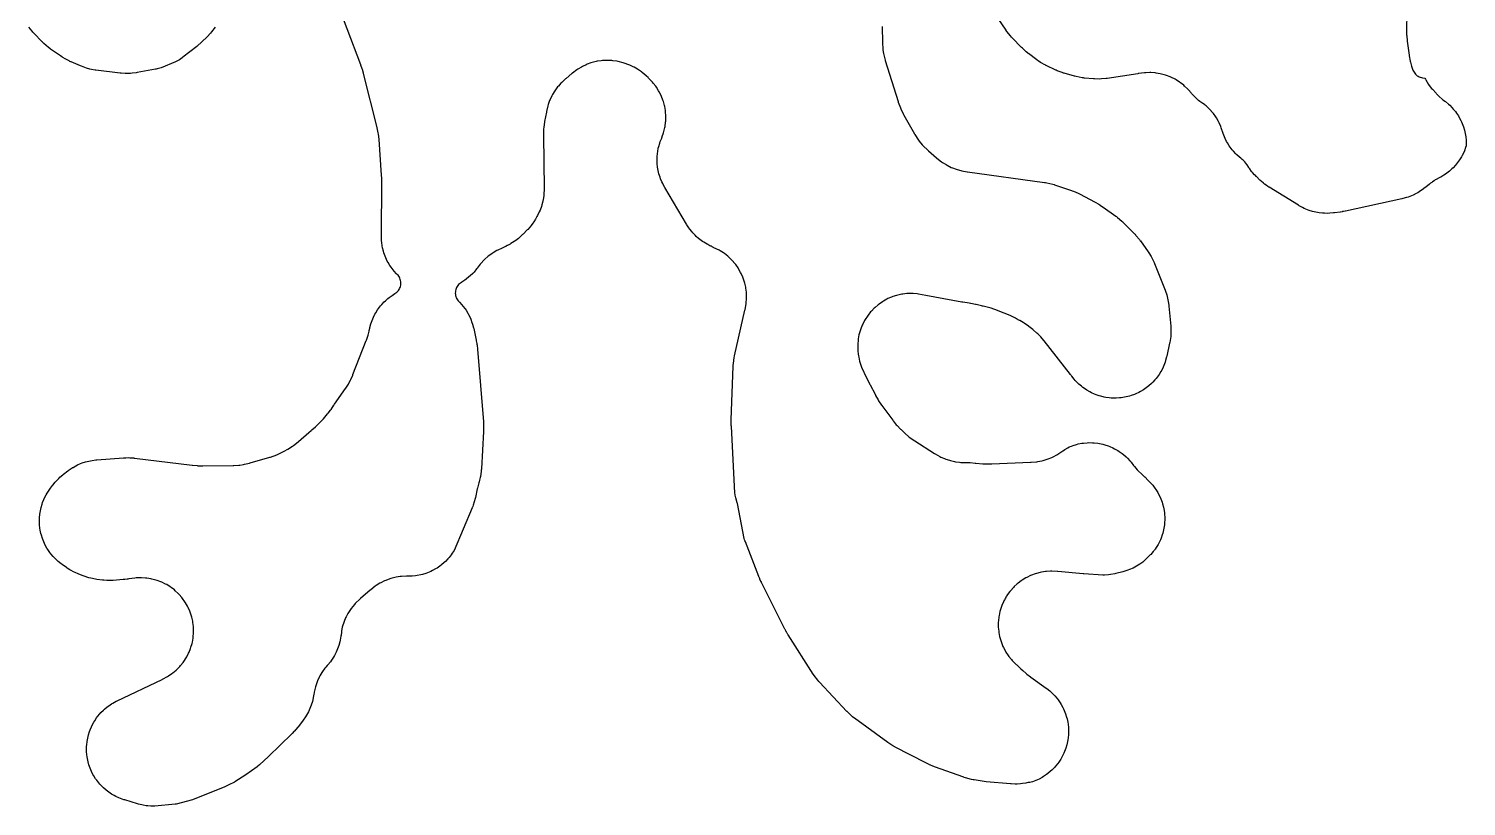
# Model space of a CAD drawing. Header units: millimetres. Extents: x 0 to 300, y 0 to 300.
# Drawn here: x 116.8 to 206.9, y 100.8 to 149.5 of the extents above; entities that cross this region are included whole.
import ezdxf

# ---------------------------------------------------------------- set-up
doc = ezdxf.new("R2010")
doc.units = ezdxf.units.MM
doc.layers.add('CUT', color=7, linetype='CONTINUOUS')

msp = doc.modelspace()

# ---------------------------------------------------------------- linework, layer by layer
at = {"layer": 'CUT'}
for points in [[(170.2881, 149.6252), (170.3009, 148.6312), (170.3023, 148.5946), (170.3233, 148.2503), (170.3313, 148.1776), (170.3699, 147.9343), (170.3848, 147.8626), (170.4713, 147.5288), (170.4813, 147.4936), (171.2752, 144.943), (171.2883, 144.9045), (171.4216, 144.5452), (171.4539, 144.4706), (171.6248, 144.1276), (171.6439, 144.0917), (172.317, 142.9047), (172.3393, 142.8678), (172.5595, 142.5261), (172.6103, 142.4563), (172.7942, 142.2317), (172.8526, 142.1682), (173.1441, 141.8849), (173.1758, 141.8557), (173.6862, 141.4131), (173.7159, 141.3886), (174.0013, 141.1654), (174.0642, 141.1211), (174.2831, 140.9831), (174.3501, 140.9454), (174.6127, 140.8148), (174.6799, 140.7854), (174.9169, 140.6948), (174.9833, 140.6729), (175.2101, 140.6094), (175.2782, 140.5937), (175.6024, 140.5344), (175.637, 140.5289), (180.4456, 139.8765), (180.463, 139.874), (180.5068, 139.8674), (180.6037, 139.8484), (180.9763, 139.7584), (181.0637, 139.7336), (181.0737, 139.7304), (181.0836, 139.7271), (182.1346, 139.3721), (182.1487, 139.3672), (182.1843, 139.3546), (182.2625, 139.3238), (182.5618, 139.1928), (182.6316, 139.1594), (182.6396, 139.1552), (182.6474, 139.1511), (183.6241, 138.6322), (183.6567, 138.6142), (183.8125, 138.5248), (183.8445, 138.5057), (183.9048, 138.4684), (183.9361, 138.4484), (184.0858, 138.349), (184.1165, 138.3279), (184.9116, 137.7617), (184.9242, 137.7526), (184.9557, 137.7295), (185.024, 137.6753), (185.2812, 137.4547), (185.3403, 137.4003), (185.3469, 137.3938), (185.3534, 137.3873), (186.0764, 136.6613), (186.0875, 136.65), (186.1153, 136.6213), (186.1747, 136.555), (186.3953, 136.2884), (186.4453, 136.2235), (186.4508, 136.2157), (186.4562, 136.208), (186.9375, 135.521), (186.9737, 135.4662), (187.1232, 135.2242), (187.1856, 135.1087), (187.3063, 134.8512), (187.3325, 134.791), (188.0023, 133.117), (188.0216, 133.0651), (188.0997, 132.8386), (188.1307, 132.7325), (188.18, 132.5264), (188.2005, 132.4177), (188.2335, 132.1804), (188.2397, 132.1255), (188.3523, 130.8704), (188.356, 130.8123), (188.3657, 130.5603), (188.3642, 130.4439), (188.35, 130.2214), (188.3366, 130.1058), (188.295, 129.8571), (188.2839, 129.7999), (188.107, 128.9979), (188.0939, 128.9447), (188.0317, 128.7157), (187.998, 128.6114), (187.9238, 128.4151), (187.8802, 128.3146), (187.7874, 128.1262), (187.7344, 128.0304), (187.624, 127.8518), (187.562, 127.7615), (187.435, 127.5943), (187.3646, 127.5104), (187.2221, 127.3562), (187.144, 127.2794), (186.9874, 127.1396), (186.9022, 127.0707), (186.7329, 126.9466), (186.6416, 126.8861), (186.4611, 126.7789), (186.3644, 126.7275), (186.1745, 126.638), (186.0732, 126.5961), (185.8756, 126.5253), (185.7708, 126.4934), (185.5673, 126.4419), (185.4599, 126.4201), (185.2524, 126.3884), (185.1434, 126.3771), (184.9338, 126.3654), (184.8243, 126.3646), (184.6145, 126.3731), (184.5054, 126.3828), (184.2974, 126.4114), (184.1897, 126.4315), (183.9855, 126.48), (183.8802, 126.5104), (183.6816, 126.5782), (183.5797, 126.6185), (183.3885, 126.7051), (183.291, 126.7551), (183.1089, 126.8596), (183.0167, 126.9187), (182.8455, 127.0403), (182.7593, 127.1079), (182.6007, 127.2453), (182.5214, 127.321), (182.3766, 127.473), (182.305, 127.5559), (182.1585, 127.7427), (182.1258, 127.7866), (182.0971, 127.827), (182.0752, 127.8564), (180.4327, 129.9513), (180.4126, 129.9758), (180.2185, 130.2033), (180.1753, 130.2498), (180.0235, 130.4002), (179.9766, 130.4429), (179.7473, 130.6349), (179.7226, 130.6547), (179.4762, 130.8442), (179.4471, 130.8655), (179.1681, 131.0596), (179.1071, 131.0979), (178.8955, 131.2172), (178.8857, 131.2221), (178.6988, 131.3344), (178.6355, 131.3684), (178.3301, 131.5145), (178.2973, 131.5293), (177.5573, 131.8413), (177.5149, 131.8577), (177.1112, 132.0001), (177.0239, 132.0252), (176.6061, 132.1184), (176.5615, 132.127), (176.5031, 132.1364), (176.1601, 132.223), (176.1291, 132.2301), (175.8353, 132.2913), (175.8163, 132.2944), (175.8069, 132.2968), (175.7258, 132.3127), (175.3401, 132.3665), (175.2991, 132.3711), (175.2724, 132.3733), (173.0267, 132.7909), (173.0189, 132.7923), (172.553, 132.8801), (172.4777, 132.8904), (172.2305, 132.9118), (172.1559, 132.9145), (171.9043, 132.9114), (171.8297, 132.9069), (171.5796, 132.8791), (171.5058, 132.8672), (171.2597, 132.815), (171.1874, 132.7959), (170.9476, 132.7198), (170.8776, 132.6938), (170.6463, 132.5945), (170.5792, 132.5617), (170.3588, 132.4402), (170.2953, 132.4009), (170.0879, 132.2584), (170.0285, 132.2131), (169.8361, 132.0508), (169.7815, 131.9999), (169.6059, 131.8196), (169.5565, 131.7636), (169.3996, 131.5669), (169.3559, 131.5063), (169.219, 131.2951), (169.1815, 131.2305), (169.066, 131.0069), (169.035, 130.9389), (168.942, 130.7051), (168.9178, 130.6344), (168.8483, 130.3926), (168.8312, 130.3199), (168.7856, 130.0724), (168.7758, 129.9983), (168.7548, 129.7476), (168.7522, 129.6729), (168.7559, 129.4213), (168.7607, 129.3467), (168.7891, 129.0967), (168.7969, 129.049), (168.8019, 129.0071), (168.8144, 128.9335), (168.8686, 128.6878), (168.8882, 128.6158), (168.9662, 128.3766), (168.9928, 128.3068), (169.1344, 127.9844), (169.1502, 127.9505), (169.5173, 127.2147), (169.5293, 127.1915), (169.6697, 126.9328), (169.6961, 126.8879), (169.7034, 126.8763), (169.8559, 126.5665), (169.8716, 126.5363), (170.0261, 126.2548), (170.0616, 126.1967), (170.2406, 125.9302), (170.2603, 125.9024), (170.9413, 124.9811), (170.9624, 124.9539), (171.1671, 124.7018), (171.2129, 124.6503), (171.4395, 124.4178), (171.4641, 124.3937), (171.6805, 124.1909), (171.707, 124.1671), (171.9622, 123.9495), (172.0185, 123.9059), (172.2929, 123.7131), (172.3225, 123.6934), (173.5658, 122.904), (173.5974, 122.885), (173.8998, 122.713), (173.9656, 122.6797), (174.1925, 122.5783), (174.2613, 122.5516), (174.4969, 122.4727), (174.568, 122.4527), (174.8102, 122.3971), (174.8828, 122.3841), (175.1293, 122.3522), (175.2028, 122.3463), (175.5505, 122.3353), (175.5873, 122.335), (175.7422, 122.3377), (175.8022, 122.3281), (176.1169, 122.2922), (176.1504, 122.2892), (176.5841, 122.2591), (176.605, 122.2579), (176.8414, 122.2481), (176.8833, 122.2475), (177.1198, 122.2506), (177.1408, 122.2512), (179.5687, 122.3506), (179.6067, 122.3531), (179.9635, 122.3856), (180.0388, 122.3963), (180.2902, 122.4449), (180.364, 122.4631), (180.6092, 122.5365), (180.6808, 122.5619), (180.9175, 122.6595), (180.9863, 122.692), (181.212, 122.8127), (181.2772, 122.8519), (181.6009, 123.0692), (181.6332, 123.0922), (181.6353, 123.0937), (181.7257, 123.155), (181.9043, 123.2638), (181.9931, 123.3123), (182.1315, 123.3695), (182.2397, 123.408), (182.4505, 123.4712), (182.562, 123.4986), (182.7781, 123.5402), (182.8918, 123.5562), (183.111, 123.5759), (183.2258, 123.5804), (183.4458, 123.5779), (183.5605, 123.5709), (183.7791, 123.5462), (183.8925, 123.5277), (184.1076, 123.4812), (184.2185, 123.4513), (184.4278, 123.3834), (184.5351, 123.3425), (184.7365, 123.2539), (184.8392, 123.2024), (185.0307, 123.0939), (185.1276, 123.0324), (185.3072, 122.9052), (185.3975, 122.8342), (185.5634, 122.6896), (185.646, 122.6099), (185.7965, 122.4493), (185.8708, 122.3617), (186.0267, 122.1576), (186.0322, 122.1503), (186.0593, 122.1142), (186.0869, 122.0796), (186.2496, 121.8874), (186.3019, 121.8316), (186.5616, 121.5811), (186.5755, 121.568), (186.5786, 121.5651), (186.5882, 121.5565), (186.595, 121.5505), (186.6609, 121.4911), (186.6823, 121.4713), (186.7156, 121.4397), (186.723, 121.4326), (186.9448, 121.2183), (186.9846, 121.1779), (187.1525, 120.9988), (187.2257, 120.9123), (187.3577, 120.74), (187.422, 120.6467), (187.5363, 120.462), (187.591, 120.3628), (187.6863, 120.1678), (187.731, 120.0636), (187.8064, 119.86), (187.8405, 119.752), (187.8954, 119.5419), (187.9186, 119.431), (187.9523, 119.2165), (187.9644, 119.1039), (187.9767, 118.8871), (187.9775, 118.7738), (187.9682, 118.5569), (187.9577, 118.4441), (187.9269, 118.2291), (187.9053, 118.1179), (187.8534, 117.9071), (187.8208, 117.7986), (187.7482, 117.594), (187.705, 117.4892), (187.6124, 117.2928), (187.559, 117.1929), (187.4474, 117.0067), (187.3844, 116.9125), (187.3662, 116.888), (187.3302, 116.8412), (187.26, 116.7585), (187.0995, 116.5866), (187.0615, 116.5479), (186.732, 116.2271), (186.6927, 116.1906), (186.5961, 116.105), (186.4114, 115.9708), (186.308, 115.9039), (186.1033, 115.7865), (185.9933, 115.7311), (185.7771, 115.6366), (185.6618, 115.5934), (185.4072, 115.5134), (185.348, 115.4966), (184.9196, 115.3871), (184.8564, 115.3729), (184.5807, 115.3189), (184.4523, 115.3013), (184.2047, 115.2816), (184.0942, 115.2791), (182.9055, 115.3684), (182.8918, 115.3695), (182.8652, 115.3715), (182.8624, 115.3717), (181.2908, 115.5155), (181.2535, 115.518), (180.902, 115.5328), (180.8273, 115.5323), (180.5764, 115.5182), (180.5021, 115.5103), (180.2537, 115.4717), (180.1807, 115.4566), (179.9373, 115.3938), (179.866, 115.3716), (179.6299, 115.2852), (179.5612, 115.2562), (179.3347, 115.147), (179.2692, 115.1114), (179.0545, 114.9806), (178.9928, 114.9386), (178.792, 114.7874), (178.7346, 114.7396), (178.5496, 114.5695), (178.4973, 114.5163), (178.3299, 114.3288), (178.283, 114.2707), (178.1347, 114.0677), (178.0937, 114.0053), (178.0746, 113.9729), (178.073, 113.9705), (178.0333, 113.9066), (177.9962, 113.8397), (177.9662, 113.7887), (177.9353, 113.73), (177.9103, 113.6848), (177.8771, 113.6173), (177.7766, 113.3845), (177.7503, 113.314), (177.6734, 113.0724), (177.6541, 112.9996), (177.6015, 112.7516), (177.5895, 112.6773), (177.5616, 112.4253), (177.5571, 112.3501), (177.5543, 112.0966), (177.5572, 112.0214), (177.5795, 111.7688), (177.5899, 111.6943), (177.637, 111.4451), (177.6547, 111.372), (177.7263, 111.1287), (177.7511, 111.0577), (177.8464, 110.8227), (177.8781, 110.7545), (177.9962, 110.5301), (178.0345, 110.4653), (178.1742, 110.2537), (178.2187, 110.193), (178.3787, 109.9963), (178.429, 109.9403), (178.679, 109.6884), (178.7061, 109.6624), (178.9458, 109.4437), (178.9619, 109.4295), (179.0856, 109.3228), (179.096, 109.313), (179.3024, 109.1253), (179.3477, 109.0872), (179.5681, 108.9161), (179.5918, 108.8984), (180.5434, 108.2171), (180.5884, 108.1832), (180.7796, 108.0315), (180.8643, 107.9572), (181.0194, 107.8069), (181.0963, 107.7246), (181.2357, 107.5598), (181.3042, 107.4703), (181.4267, 107.2925), (181.486, 107.1967), (181.5903, 107.0077), (181.6398, 106.9065), (181.725, 106.7081), (181.7643, 106.6025), (181.8294, 106.3967), (181.8581, 106.2877), (181.9026, 106.0765), (181.9204, 105.9652), (181.9438, 105.7506), (181.9505, 105.6381), (181.9527, 105.4222), (181.9482, 105.3097), (181.9291, 105.0946), (181.9135, 104.983), (181.8732, 104.7709), (181.8467, 104.6614), (181.7857, 104.4543), (181.7485, 104.348), (181.6673, 104.1479), (181.6198, 104.0458), (181.5192, 103.8547), (181.4619, 103.7577), (181.343, 103.5776), (181.2763, 103.4867), (181.1402, 103.3191), (181.0649, 103.2353), (180.9129, 103.082), (180.8297, 103.006), (180.6633, 102.8685), (180.573, 102.8011), (180.3938, 102.6807), (180.2973, 102.6225), (180.1071, 102.5204), (180.0053, 102.472), (179.806, 102.3892), (179.6999, 102.3511), (179.538, 102.3019), (179.4909, 102.3029), (179.4195, 102.2977), (179.349, 102.2858), (179.2784, 102.2704), (179.063, 102.2348), (178.9498, 102.2218), (178.7318, 102.2078), (178.6179, 102.2062), (178.3711, 102.2151), (178.3142, 102.2186), (176.7985, 102.3492), (176.0354, 102.4675), (176.0179, 102.4703), (175.9739, 102.4778), (175.8768, 102.4988), (175.5033, 102.5968), (175.4158, 102.6235), (175.4059, 102.627), (175.396, 102.6305), (173.5609, 103.292), (173.5257, 103.3054), (173.3566, 103.3728), (173.3218, 103.3873), (173.2559, 103.4161), (173.2216, 103.4317), (173.0573, 103.5101), (173.0236, 103.5269), (171.1011, 104.5234), (171.0838, 104.5325), (171.0291, 104.5621), (170.9563, 104.605), (170.6914, 104.7746), (170.6361, 104.8124), (168.5575, 106.3223), (168.5433, 106.3328), (168.5076, 106.3595), (168.4316, 106.4219), (168.1477, 106.676), (168.0829, 106.7388), (168.0756, 106.7464), (168.0685, 106.7539), (166.3565, 108.5827), (166.345, 108.5952), (166.3162, 108.6269), (166.2551, 108.7001), (166.0297, 108.9942), (165.979, 109.066), (165.9734, 109.0745), (165.968, 109.0829), (164.3891, 111.5576), (164.3789, 111.5738), (164.3316, 111.6509), (164.3164, 111.6763), (164.2929, 111.7168), (164.2877, 111.726), (164.2567, 111.7806), (164.2474, 111.7973), (164.2041, 111.8767), (164.1903, 111.9029), (164.1689, 111.9446), (164.1642, 111.954), (162.7287, 114.8235), (162.7212, 114.8386), (162.6867, 114.9103), (162.6756, 114.934), (162.6586, 114.9715), (162.6548, 114.9799), (162.6323, 115.0305), (162.6256, 115.0459), (162.5944, 115.1191), (162.5844, 115.1433), (162.5691, 115.1815), (162.5657, 115.1901), (161.7172, 117.3633), (161.7119, 117.3771), (161.6988, 117.412), (161.6725, 117.4907), (161.644, 117.5874), (161.2186, 119.7682), (161.2109, 119.8033), (161.1304, 120.1324), (161.11, 120.2013), (161.0759, 120.2994), (161.0714, 120.3386), (161.0654, 120.4089), (160.8399, 124.6106), (160.8391, 124.6271), (160.8362, 124.7029), (160.8355, 124.7273), (160.8347, 124.7699), (160.8346, 124.78), (160.8341, 124.8333), (160.8341, 124.8498), (160.8345, 124.9253), (160.8349, 124.9496), (160.836, 124.9924), (160.8364, 125.0025), (160.9571, 128.373), (160.9579, 128.3902), (160.9601, 128.4337), (160.9691, 128.5302), (161.0202, 128.9033), (161.0358, 128.9912), (161.0379, 129.0013), (161.0402, 129.0113), (161.6925, 131.8835), (161.6999, 131.9202), (161.761, 132.2675), (161.7703, 132.3417), (161.7893, 132.5929), (161.7913, 132.6676), (161.7856, 132.9195), (161.7802, 132.9941), (161.7497, 133.2441), (161.737, 133.3178), (161.6821, 133.5637), (161.6623, 133.6358), (161.5835, 133.875), (161.5566, 133.9448), (161.4547, 134.1752), (161.4211, 134.242), (161.2971, 134.4613), (161.2571, 134.5245), (161.1121, 134.7304), (161.066, 134.7894), (160.9015, 134.9801), (160.8499, 135.0343), (160.6674, 135.2079), (160.6107, 135.2567), (160.4121, 135.4116), (160.3509, 135.4546), (160.1379, 135.5892), (160.0728, 135.626), (159.7536, 135.7862), (159.7282, 135.7984), (159.668, 135.8258), (159.6386, 135.8397), (159.569, 135.8739), (159.5455, 135.8858), (159.5086, 135.905), (159.5003, 135.9094), (159.3665, 135.9804), (159.3208, 136.006), (159.1257, 136.1213), (159.0382, 136.1786), (158.8757, 136.2959), (158.7938, 136.361), (158.6428, 136.4928), (158.5672, 136.5651), (158.4289, 136.7101), (158.3602, 136.7891), (158.2358, 136.9462), (158.1747, 137.0311), (158.0509, 137.2209), (158.0233, 137.2654), (156.6823, 139.543), (156.6633, 139.5766), (156.5429, 139.7979), (156.4943, 139.8985), (156.4114, 140.0947), (156.3731, 140.1992), (156.3095, 140.4027), (156.2816, 140.5104), (156.2382, 140.7192), (156.2209, 140.8291), (156.1981, 141.0411), (156.1916, 141.1521), (156.1896, 141.3653), (156.194, 141.4765), (156.2127, 141.6889), (156.2279, 141.7991), (156.2673, 142.0087), (156.2932, 142.1169), (156.3528, 142.3216), (156.3891, 142.4268), (156.4788, 142.6506), (156.4876, 142.671), (156.495, 142.6889), (156.5027, 142.7083), (156.5159, 142.7438), (156.5987, 142.9853), (156.6196, 143.0581), (156.6779, 143.3065), (156.6915, 143.3811), (156.7248, 143.6341), (156.7309, 143.7096), (156.7389, 143.9647), (156.7374, 144.0404), (156.7199, 144.295), (156.711, 144.3703), (156.6682, 144.6219), (156.6518, 144.6958), (156.5841, 144.9419), (156.5604, 145.0139), (156.4687, 145.252), (156.4379, 145.3212), (156.3229, 145.549), (156.2854, 145.6149), (156.1482, 145.8301), (156.1044, 145.8919), (155.9465, 146.0924), (155.8967, 146.1495), (155.6489, 146.4067), (155.6219, 146.4333), (155.5361, 146.514), (155.5102, 146.5371), (155.2618, 146.75), (155.2071, 146.7927), (155.0165, 146.928), (154.9581, 146.9655), (154.7559, 147.0828), (154.6944, 147.1149), (154.4824, 147.2133), (154.4182, 147.2396), (154.1388, 147.3394), (154.0695, 147.3605), (153.7522, 147.4408), (153.6783, 147.4556), (153.4272, 147.4932), (153.3522, 147.5007), (153.0986, 147.5132), (153.0232, 147.5132), (152.7696, 147.5006), (152.6946, 147.4931), (152.4435, 147.4554), (152.3696, 147.4405), (152.1235, 147.3782), (152.0514, 147.356), (151.8127, 147.2696), (151.7432, 147.2404), (151.5142, 147.1308), (151.4479, 147.0949), (151.2309, 146.963), (151.1685, 146.9208), (150.8846, 146.7071), (150.855, 146.6837), (150.4918, 146.381), (150.4652, 146.3578), (150.2195, 146.1329), (150.1697, 146.0828), (150.0098, 145.9065), (149.9648, 145.8521), (149.8276, 145.6691), (149.7861, 145.6078), (149.6406, 145.3685), (149.6033, 145.2993), (149.4909, 145.0623), (149.4611, 144.99), (149.3733, 144.7417), (149.3511, 144.6668), (149.2646, 144.3084), (149.2564, 144.2702), (149.1477, 143.691), (149.1417, 143.6538), (149.0936, 143.3021), (149.0871, 143.227), (149.0741, 142.8723), (149.0736, 142.8347), (149.1165, 139.4793), (149.1157, 139.4192), (149.1053, 139.1587), (149.0941, 139.0389), (149.0607, 138.8108), (149.037, 138.6929), (148.9796, 138.4696), (148.9436, 138.3548), (148.8631, 138.1388), (148.8152, 138.0284), (148.6989, 137.7951), (148.6706, 137.742), (148.5993, 137.6161), (148.5744, 137.5743), (148.4628, 137.3954), (148.4078, 137.3151), (148.2959, 137.1659), (148.2342, 137.0906), (148.0938, 136.9333), (148.0606, 136.8977), (147.8094, 136.6395), (147.7695, 136.6004), (147.5923, 136.4352), (147.5068, 136.3631), (147.3365, 136.2331), (147.2445, 136.1697), (147.0384, 136.0423), (146.9902, 136.014), (146.8231, 135.9217), (146.8085, 135.9138), (146.7414, 135.878), (146.7197, 135.8666), (146.6975, 135.8554), (146.6553, 135.8351), (146.6499, 135.8327), (146.6219, 135.8192), (146.5397, 135.7776), (146.4901, 135.754), (146.2204, 135.6334), (146.1521, 135.5987), (145.9282, 135.4701), (145.8637, 135.4286), (145.6539, 135.2782), (145.5939, 135.2304), (145.4004, 135.0596), (145.3455, 135.006), (145.1701, 134.8166), (145.121, 134.7578), (144.9241, 134.4966), (144.8886, 134.452), (144.7302, 134.2624), (144.6528, 134.1786), (144.4967, 134.0258), (144.4113, 133.9502), (144.2407, 133.8137), (144.1481, 133.747), (143.9647, 133.6283), (143.9357, 133.6115), (143.8739, 133.5716), (143.8163, 133.526), (143.7633, 133.475), (143.7155, 133.4191), (143.6733, 133.3589), (143.6372, 133.2949), (143.6074, 133.2277), (143.5842, 133.1579), (143.5679, 133.0862), (143.5586, 133.0133), (143.5564, 132.9398), (143.5613, 132.8664), (143.5732, 132.7939), (143.5921, 132.7228), (143.6178, 132.654), (143.6501, 132.5879), (143.6885, 132.5252), (143.7328, 132.4666), (143.7826, 132.4125), (143.8232, 132.3725), (143.9663, 132.217), (144.037, 132.1324), (144.1644, 131.9638), (144.2265, 131.8727), (144.3371, 131.6926), (144.3901, 131.596), (144.4827, 131.4061), (144.5262, 131.3047), (144.6, 131.1067), (144.6335, 131.0017), (144.695, 130.7708), (144.7079, 130.7171), (144.8622, 129.999), (144.8694, 129.9626), (144.9014, 129.7859), (144.9074, 129.7493), (144.9178, 129.6792), (144.9226, 129.6423), (144.943, 129.464), (144.9466, 129.4271), (145.3169, 124.8859), (145.3195, 124.8464), (145.3284, 124.6552), (145.3295, 124.6157), (145.3304, 124.5401), (145.3302, 124.5005), (145.3258, 124.3092), (145.3243, 124.2697), (145.1904, 121.9483), (145.1891, 121.9287), (145.1845, 121.8663), (145.175, 121.7823), (145.1282, 121.4706), (145.1163, 121.4046), (145.0801, 121.2327), (145.0427, 121.1286), (145.0216, 121.0597), (144.9377, 120.7304), (144.9296, 120.6953), (144.8186, 120.1537), (144.8148, 120.1358), (144.8028, 120.0816), (144.6758, 119.6584), (144.6503, 119.5879), (144.6315, 119.5395), (144.6191, 119.5094), (144.6149, 119.4993), (143.4807, 116.8309), (143.3661, 116.6518), (143.2997, 116.5587), (143.1637, 116.387), (143.0883, 116.301), (142.9358, 116.1438), (142.8521, 116.0658), (142.6846, 115.9246), (142.5936, 115.8554), (142.4128, 115.7317), (142.3153, 115.672), (142.123, 115.5671), (142.02, 115.5174), (141.8182, 115.4322), (141.7107, 115.3931), (141.5014, 115.3286), (141.3905, 115.3005), (141.1758, 115.2573), (141.0627, 115.2404), (140.8447, 115.219), (140.7305, 115.2135), (140.5293, 115.2139), (140.4902, 115.213), (140.1836, 115.1979), (140.1067, 115.1901), (139.8493, 115.1509), (139.7736, 115.1354), (139.5215, 115.0703), (139.4477, 115.0472), (139.2036, 114.9568), (139.1325, 114.9263), (138.8988, 114.8115), (138.8313, 114.774), (138.6104, 114.6361), (138.547, 114.5919), (138.2591, 114.3685), (138.2292, 114.344), (137.6269, 113.8256), (137.5942, 113.7957), (137.2945, 113.5056), (137.2346, 113.4404), (137.0306, 113.1909), (136.9836, 113.1268), (136.8635, 112.9437), (136.8273, 112.8825), (136.7158, 112.6721), (136.6856, 112.608), (136.594, 112.3875), (136.5699, 112.3209), (136.4992, 112.0928), (136.4814, 112.0242), (136.4323, 111.7906), (136.421, 111.7207), (136.399, 111.529), (136.3908, 111.4704), (136.3485, 111.2177), (136.3229, 111.1023), (136.2626, 110.8839), (136.2252, 110.7717), (136.1425, 110.5607), (136.0937, 110.453), (135.9896, 110.2517), (135.9299, 110.1496), (135.8055, 109.9602), (135.7355, 109.8649), (135.5734, 109.6665), (135.5348, 109.6216), (135.4434, 109.5208), (135.3952, 109.4621), (135.2432, 109.2566), (135.2011, 109.1934), (135.0704, 108.9737), (135.0348, 108.9066), (134.9266, 108.675), (134.8979, 108.6047), (134.8134, 108.3634), (134.7919, 108.2907), (134.7318, 108.0422), (134.7176, 107.9676), (134.6946, 107.8012), (134.6849, 107.7419), (134.6357, 107.4864), (134.6068, 107.3699), (134.5398, 107.1497), (134.4988, 107.0369), (134.4091, 106.825), (134.3564, 106.7171), (134.2448, 106.5158), (134.1811, 106.414), (134.0317, 106.201), (133.9959, 106.1528), (133.7144, 105.7933), (133.6903, 105.7636), (133.5718, 105.6224), (133.5468, 105.5935), (133.4982, 105.5394), (133.4722, 105.5114), (133.3446, 105.3784), (133.3177, 105.3513), (131.865, 103.9357), (131.2939, 103.41), (131.1928, 103.3278), (131.1402, 103.2876), (130.4479, 102.789), (129.7435, 102.3416), (129.7292, 102.3327), (129.693, 102.3104), (129.6104, 102.2642), (129.5031, 102.21), (129.118, 102.0277), (127.1058, 101.2174), (126.0835, 100.9541), (126.0658, 100.9497), (126.0109, 100.9365), (124.7335, 100.818), (124.5913, 100.8165), (124.4925, 100.8198), (124.3036, 100.8342), (124.2055, 100.846), (124.0186, 100.8768), (123.9218, 100.897), (123.7143, 100.95), (123.6666, 100.9632), (122.8544, 101.2084), (122.8035, 101.2251), (122.5847, 101.3026), (122.4855, 101.343), (122.2992, 101.4294), (122.2043, 101.479), (122.027, 101.5825), (121.9371, 101.6408), (121.7707, 101.7601), (121.6859, 101.8273), (121.5252, 101.9674), (121.4458, 102.0438), (121.3012, 102.1969), (121.2297, 102.2804), (121.1005, 102.4468), (121.0373, 102.5368), (120.9248, 102.7149), (120.8706, 102.8105), (120.7757, 102.9986), (120.7309, 103.099), (120.6546, 103.2954), (120.6198, 103.3997), (120.5627, 103.6025), (120.5381, 103.7096), (120.5009, 103.917), (120.4867, 104.026), (120.4696, 104.236), (120.466, 104.3459), (120.4692, 104.5565), (120.4762, 104.6663), (120.4997, 104.8756), (120.5172, 104.9842), (120.5608, 105.1903), (120.5887, 105.2966), (120.6519, 105.4976), (120.6899, 105.6008), (120.7722, 105.7947), (120.82, 105.8937), (120.9206, 106.0788), (120.9777, 106.1728), (121.0956, 106.3473), (121.1615, 106.4353), (121.2958, 106.5977), (121.3698, 106.679), (121.5191, 106.8276), (121.6006, 106.9014), (121.7635, 107.035), (121.8518, 107.1006), (122.0268, 107.2178), (122.121, 107.2746), (122.3307, 107.3875), (122.3797, 107.4124), (125.1921, 108.7561), (125.2259, 108.7733), (125.54, 108.9431), (125.6047, 108.9824), (125.8159, 109.1254), (125.8764, 109.1709), (126.0723, 109.3342), (126.128, 109.3855), (126.3067, 109.5675), (126.357, 109.6242), (126.5166, 109.823), (126.5611, 109.8844), (126.7002, 110.0982), (126.7382, 110.1636), (126.8554, 110.3902), (126.8868, 110.4591), (126.9808, 110.6962), (127.0052, 110.7679), (127.0751, 111.0131), (127.0922, 111.0869), (127.1374, 111.3379), (127.1471, 111.413), (127.1671, 111.6673), (127.1693, 111.743), (127.1639, 111.998), (127.1585, 112.0735), (127.1277, 112.3267), (127.1149, 112.4013), (127.0591, 112.6502), (127.0388, 112.7232), (126.9586, 112.9653), (126.9312, 113.0359), (126.8272, 113.2688), (126.7929, 113.3363), (126.6663, 113.5577), (126.6254, 113.6215), (126.4774, 113.8292), (126.4304, 113.8886), (126.2625, 114.0805), (126.2098, 114.1349), (126.0236, 114.3092), (125.9658, 114.3581), (125.7631, 114.513), (125.7007, 114.5559), (125.4837, 114.6898), (125.4173, 114.7263), (125.188, 114.838), (125.1184, 114.8677), (124.8791, 114.956), (124.8068, 114.9786), (124.5599, 115.0427), (124.4858, 115.058), (124.2337, 115.0972), (124.1584, 115.1051), (123.9037, 115.1189), (123.828, 115.1193), (123.5732, 115.1078), (123.4978, 115.1006), (123.1199, 115.0454), (123.0598, 115.0383), (123.0435, 115.0368), (123.0065, 115.0325), (122.8606, 115.0118), (122.7921, 115.0042), (122.7782, 115.003), (122.7692, 115.0024), (122.1423, 114.9569), (122.124, 114.9557), (122.0567, 114.9519), (121.9964, 114.9501), (121.8189, 114.9495), (121.7336, 114.9524), (121.5548, 114.9652), (121.5034, 114.97), (121.4712, 114.9738), (121.4604, 114.9751), (121.1056, 115.0202), (121.0371, 115.031), (120.7421, 115.0869), (120.6078, 115.1209), (120.3218, 115.2121), (120.2564, 115.2352), (119.9759, 115.3439), (119.9322, 115.3618), (119.7447, 115.4436), (119.6597, 115.4849), (119.5004, 115.5707), (119.4192, 115.6189), (119.2477, 115.7305), (119.2086, 115.757), (118.9321, 115.9538), (118.8867, 115.9878), (118.6936, 116.1401), (118.6082, 116.2148), (118.4517, 116.3658), (118.3741, 116.4486), (118.2334, 116.6145), (118.1644, 116.7046), (118.0409, 116.8836), (117.9812, 116.9801), (117.8761, 117.1705), (117.8263, 117.2724), (117.7407, 117.4723), (117.7013, 117.5788), (117.636, 117.7862), (117.6073, 117.896), (117.563, 118.1089), (117.5454, 118.221), (117.5225, 118.4373), (117.5161, 118.5506), (117.5148, 118.7691), (117.5195, 118.8804), (117.5393, 119.0954), (117.5549, 119.2058), (117.5948, 119.4139), (117.6209, 119.5215), (117.681, 119.7251), (117.7174, 119.8297), (117.7969, 120.0265), (117.8434, 120.127), (117.9416, 120.3152), (117.9976, 120.4108), (118.1288, 120.6117), (118.1602, 120.6574), (118.3237, 120.883), (118.3568, 120.9265), (118.5048, 121.1114), (118.5772, 121.1934), (118.7231, 121.3436), (118.803, 121.4183), (118.9836, 121.5716), (119.0261, 121.606), (119.2849, 121.8052), (119.3294, 121.8377), (119.3803, 121.8731), (119.5128, 121.9581), (119.5732, 122.0011), (119.5908, 122.0149), (119.6186, 122.0324), (119.8027, 122.1355), (119.9013, 122.1847), (120.0945, 122.2696), (120.1974, 122.309), (120.3979, 122.3749), (120.504, 122.4042), (120.71, 122.4505), (120.8185, 122.4694), (121.0552, 122.4989), (121.1101, 122.5044), (122.7787, 122.6313), (122.7969, 122.6325), (122.8642, 122.6365), (122.9244, 122.6385), (123.1019, 122.6398), (123.1872, 122.6372), (123.3659, 122.625), (123.4174, 122.6203), (123.4496, 122.6166), (123.4603, 122.6154), (127.0749, 122.1691), (127.1003, 122.1664), (127.3882, 122.1407), (127.4392, 122.1378), (127.7281, 122.1315), (127.7537, 122.1314), (129.6449, 122.1536), (129.6791, 122.1548), (130.0012, 122.1731), (130.0693, 122.18), (130.2974, 122.2137), (130.3646, 122.2268), (130.6782, 122.3025), (130.7112, 122.3113), (131.9385, 122.6668), (131.9815, 122.6806), (132.3824, 122.823), (132.4655, 122.8582), (132.8466, 123.0472), (132.8865, 123.0684), (133.0367, 123.1544), (133.069, 123.1739), (133.3683, 123.3654), (133.4297, 123.4092), (133.7086, 123.6294), (133.7376, 123.6535), (134.3837, 124.2179), (134.5346, 124.3359), (134.5817, 124.3759), (134.7961, 124.5738), (134.8184, 124.5952), (134.838, 124.6148), (134.9045, 124.6729), (134.9374, 124.7034), (135.2386, 124.9996), (135.2987, 125.0661), (135.5522, 125.3823), (135.553, 125.3832), (135.5966, 125.4337), (135.7358, 125.6101), (135.7748, 125.6642), (135.9472, 125.9272), (135.9648, 125.9555), (135.9825, 125.9852), (136.6828, 126.9729), (136.7003, 126.9986), (136.8603, 127.2451), (136.892, 127.2988), (136.9916, 127.4837), (137.0188, 127.5398), (137.1364, 127.8091), (137.1483, 127.8379), (137.9767, 129.9693), (137.9866, 129.9962), (138.075, 130.2518), (138.0917, 130.3067), (138.1606, 130.5682), (138.1673, 130.5961), (138.2002, 130.7434), (138.2136, 130.797), (138.2769, 131.0273), (138.3112, 131.1321), (138.3866, 131.3295), (138.4309, 131.4305), (138.5251, 131.6197), (138.5789, 131.7159), (138.6909, 131.8951), (138.7538, 131.9857), (138.8825, 132.1532), (138.9539, 132.2373), (139.0982, 132.3916), (139.1774, 132.4683), (139.336, 132.608), (139.4222, 132.6768), (139.5935, 132.8004), (139.686, 132.8605), (139.771, 132.9101), (139.8325, 132.9502), (139.8899, 132.996), (139.9426, 133.0471), (139.9902, 133.103), (140.0321, 133.1633), (140.068, 133.2274), (140.0976, 133.2946), (140.1205, 133.3644), (140.1366, 133.436), (140.1457, 133.5089), (140.1477, 133.5823), (140.1426, 133.6555), (140.1305, 133.728), (140.1115, 133.7989), (140.0857, 133.8676), (140.0534, 133.9336), (140.0148, 133.9961), (139.9705, 134.0546), (139.9206, 134.1085), (139.8823, 134.1462), (139.7343, 134.307), (139.6614, 134.3946), (139.5303, 134.5694), (139.4664, 134.6639), (139.3534, 134.8509), (139.2994, 134.9513), (139.2056, 135.1487), (139.1618, 135.254), (139.0883, 135.4597), (139.0553, 135.5689), (139.0026, 135.781), (138.9807, 135.8929), (138.9495, 136.1091), (138.9388, 136.2227), (138.9282, 136.4695), (138.9271, 136.5266), (138.9503, 139.9383), (138.9503, 139.9523), (138.9483, 140.1233), (138.9474, 140.1528), (138.9395, 140.3091), (138.9387, 140.3235), (138.7837, 142.5511), (138.7806, 142.5847), (138.7445, 142.9008), (138.7338, 142.9674), (138.6698, 143.279), (138.6622, 143.3119), (137.8125, 146.6802), (137.807, 146.701), (137.741, 146.9344), (137.7282, 146.9754), (137.6491, 147.2047), (137.6419, 147.2249), (135.9367, 151.7543)], [(203.1316, 150.4542), (203.1158, 149.4507), (203.1159, 149.4228), (203.1224, 149.1084), (203.1256, 149.0528), (203.1552, 148.7397), (203.1583, 148.712), (203.2737, 147.8346), (203.2793, 147.7987), (203.3402, 147.4615), (203.3565, 147.3907), (203.4228, 147.155), (203.4458, 147.0861), (203.5202, 146.8942), (203.5496, 146.8279), (203.5852, 146.7648), (203.6267, 146.7053), (203.6736, 146.65), (203.7256, 146.5995), (203.7821, 146.5541), (203.8427, 146.5143), (203.9069, 146.4805), (203.9739, 146.453), (204.0433, 146.4319), (204.1144, 146.4176), (204.263, 146.395), (204.3013, 146.3266), (204.3197, 146.2956), (204.4997, 146.0074), (204.5407, 145.9482), (204.6883, 145.7554), (204.7348, 145.7003), (204.9659, 145.4513), (204.991, 145.4255), (205.1215, 145.2976), (205.1455, 145.2751), (205.3761, 145.0679), (205.4269, 145.0261), (205.5123, 144.9618), (205.5556, 144.9275), (205.7398, 144.7742), (205.8213, 144.6994), (205.9704, 144.5487), (206.0442, 144.4664), (206.1779, 144.3019), (206.2435, 144.2128), (206.3606, 144.0362), (206.4172, 143.9411), (206.5166, 143.754), (206.5637, 143.6539), (206.6446, 143.458), (206.6818, 143.3538), (206.7433, 143.151), (206.7702, 143.0437), (206.8117, 142.8358), (206.8281, 142.7264), (206.8493, 142.5156), (206.855, 142.4051), (206.8556, 142.1931), (206.8548, 142.1744), (206.8495, 142.1549), (206.8158, 142.0505), (206.7417, 141.8537), (206.6981, 141.753), (206.6054, 141.5643), (206.5523, 141.4683), (206.4419, 141.2894), (206.3799, 141.1989), (206.2528, 141.0315), (206.1823, 140.9474), (206.0397, 140.7929), (205.9615, 140.716), (205.8047, 140.5759), (205.7195, 140.5069), (205.5499, 140.3826), (205.4584, 140.322), (205.2541, 140.2005), (205.2077, 140.1744), (205.1593, 140.1502), (204.971, 140.0617), (204.9018, 140.0247), (204.8368, 139.9808), (204.7407, 139.9083), (204.6951, 139.8757), (204.6098, 139.8177), (204.5442, 139.7677), (204.3277, 139.5834), (204.2841, 139.5481), (204.0917, 139.4), (203.9997, 139.3361), (203.8175, 139.2225), (203.7196, 139.1679), (203.5272, 139.0727), (203.4244, 139.028), (203.2235, 138.9522), (203.1169, 138.9178), (202.8824, 138.8548), (202.828, 138.8415), (199.2895, 138.0744), (199.2698, 138.0703), (199.1745, 138.0514), (199.1547, 138.0477), (199.1135, 138.0403), (199.0909, 138.0364), (198.9812, 138.0189), (198.9585, 138.0156), (198.6033, 137.9662), (198.5474, 137.9599), (198.3048, 137.9383), (198.1925, 137.9339), (197.9772, 137.9361), (197.865, 137.9428), (197.6509, 137.9661), (197.5399, 137.9838), (197.3291, 138.0282), (197.2204, 138.0567), (197.015, 138.1216), (196.9097, 138.1607), (196.7117, 138.2455), (196.6107, 138.2948), (196.3974, 138.4123), (196.3488, 138.4406), (194.5169, 139.5705), (194.5003, 139.581), (194.4392, 139.6201), (194.3856, 139.6567), (194.2309, 139.7688), (194.1587, 139.8256), (194.0122, 139.951), (193.9708, 139.9882), (193.9455, 140.0121), (193.937, 140.0201), (193.716, 140.233), (193.7017, 140.247), (193.6497, 140.2988), (193.6045, 140.3466), (193.4756, 140.4909), (193.4165, 140.5628), (193.2987, 140.7186), (193.2658, 140.7644), (193.246, 140.7935), (193.2394, 140.8033), (193.1283, 140.9701), (193.1082, 140.9989), (192.9974, 141.1496), (192.9484, 141.2096), (192.8936, 141.2643), (192.8335, 141.3131), (192.7395, 141.3818), (192.654, 141.4508), (192.4968, 141.5908), (192.4183, 141.6677), (192.2753, 141.8222), (192.2046, 141.9064), (192.0771, 142.0739), (192.0149, 142.1645), (191.9041, 142.3435), (191.8509, 142.4397), (191.7579, 142.6286), (191.7142, 142.7294), (191.6358, 142.9369), (191.596, 143.0601), (191.5957, 143.06), (191.5799, 143.1086), (191.5776, 143.1147), (191.5585, 143.1691), (191.5193, 143.2901), (191.4913, 143.3635), (191.3843, 143.6055), (191.3488, 143.6757), (191.2174, 143.9054), (191.1749, 143.9715), (191.0204, 144.1864), (190.9713, 144.2477), (190.7955, 144.4455), (190.7403, 144.5015), (190.5603, 144.6661), (190.5122, 144.7065), (190.461, 144.7429), (190.3525, 144.8132), (190.1816, 144.9363), (190.0956, 145.0048), (189.9372, 145.1438), (189.8581, 145.2203), (189.6956, 145.3935), (189.6603, 145.4328), (189.6285, 145.47), (189.455, 145.6738), (189.4032, 145.7289), (189.2198, 145.9053), (189.1628, 145.9549), (188.9627, 146.1122), (188.9011, 146.1559), (188.6864, 146.2926), (188.6207, 146.33), (188.3935, 146.4447), (188.3245, 146.4753), (188.087, 146.5669), (188.0153, 146.5906), (187.7699, 146.6581), (187.6962, 146.6745), (187.4453, 146.7173), (187.3703, 146.7263), (187.1164, 146.7441), (187.0409, 146.7456), (186.7865, 146.738), (186.7112, 146.732), (186.3332, 146.6829), (186.3195, 146.681), (186.3166, 146.6806), (186.3079, 146.6792), (186.2985, 146.6777), (184.3782, 146.3827), (184.31, 146.3744), (184.0137, 146.347), (183.8764, 146.3426), (183.5789, 146.3511), (183.5102, 146.3551), (182.959, 146.4042), (182.9417, 146.4059), (182.898, 146.4105), (182.8013, 146.4248), (182.4281, 146.4965), (182.3404, 146.517), (182.3303, 146.5198), (182.3204, 146.5226), (181.6868, 146.7034), (181.6722, 146.7077), (181.6353, 146.7188), (181.5542, 146.7465), (181.2433, 146.8658), (181.1707, 146.8967), (181.1624, 146.9005), (181.1542, 146.9044), (180.5573, 147.1882), (180.5409, 147.1961), (180.4806, 147.226), (180.4273, 147.2542), (180.2728, 147.3412), (180.2, 147.3858), (180.0511, 147.485), (180.0088, 147.5146), (179.9827, 147.5337), (179.974, 147.5401), (179.4436, 147.9369), (179.4274, 147.9493), (179.3759, 147.9893), (179.3085, 148.046), (179.0656, 148.2667), (179.0154, 148.3152), (178.4201, 148.9267), (178.4087, 148.9386), (178.3796, 148.9694), (178.3195, 149.0382), (178.0991, 149.3122), (178.0493, 149.3791), (178.0437, 149.3872), (178.0383, 149.3951), (176.8121, 151.2042)], [(128.5126, 149.5913), (128.289, 149.2915), (128.2333, 149.2226), (128.2265, 149.2148), (128.2198, 149.2072), (128.0254, 148.9889), (127.3814, 148.3862), (126.5023, 147.7112), (126.4613, 147.6811), (126.2809, 147.555), (126.1952, 147.5006), (126.1223, 147.4588), (126.0833, 147.4402), (126.0375, 147.4196), (125.1453, 147.0422), (125.0651, 147.0194), (124.8834, 146.9755), (124.8307, 146.9641), (124.7975, 146.9577), (124.7864, 146.9556), (123.6296, 146.7451), (123.573, 146.7362), (123.3269, 146.7041), (123.2127, 146.695), (122.9933, 146.6886), (122.8787, 146.691), (122.6312, 146.7087), (122.5741, 146.7143), (121.0575, 146.8997), (121.004, 146.9075), (120.7732, 146.9469), (120.6676, 146.9701), (120.4677, 147.0242), (120.3648, 147.0573), (120.1455, 147.1395), (120.0953, 147.1597), (119.5022, 147.4149), (119.4853, 147.4223), (119.4232, 147.4502), (119.3683, 147.4767), (119.2088, 147.5589), (119.1337, 147.6013), (118.9795, 147.6962), (118.9356, 147.7246), (118.9086, 147.743), (118.8996, 147.7492), (118.218, 148.2226), (118.2035, 148.2329), (118.1671, 148.259), (118.0886, 148.3207), (117.7946, 148.5736), (117.7274, 148.6363), (117.72, 148.6438), (117.7126, 148.6513), (117.1508, 149.23), (117.1402, 149.2411), (117.1138, 149.269), (117.0574, 149.3334), (116.8477, 149.5916)]]:
    msp.add_lwpolyline(points, dxfattribs=at)

doc.saveas('drawing.dxf')
